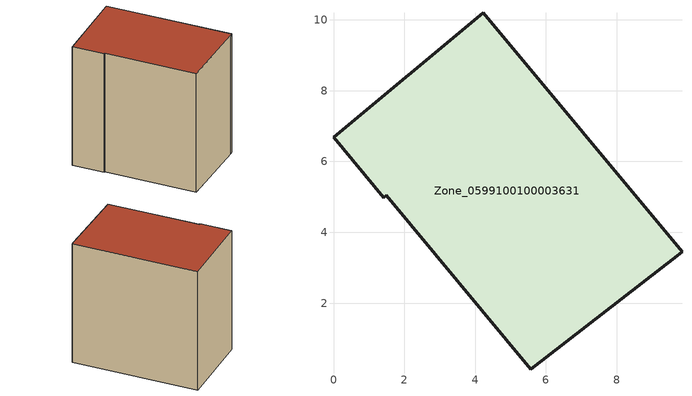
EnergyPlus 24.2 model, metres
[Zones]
Zone_0599100100003631
 floor ground (C_G): 9.71,3.35 5.58,0.13 1.49,5.04 1.42,4.98 0,6.69 4.23,10.2 9.84,3.46 z0
 wall outside (C_F): 4.23,10.2 0,6.69 1.42,4.98 1.49,5.04 5.58,0.13 9.71,3.35 9.84,3.46 4.23,10.2 z0:8.89
 roof outside (C_R): 5.58,0.13 9.71,3.35 9.84,3.46 4.23,10.2 0,6.69 1.42,4.98 1.49,5.04 z8.89
[BUILDING]
Pand.0599100100003631: North Axis=0; Terrain=City; Loads Convergence Tolerance Value=0.04; Temperature Convergence Tolerance Value=0.4; Solar Distribution=FullExterior; Maximum Number of Warmup Days=25; Minimum Number of Warmup Days=1
[Site:Location]
Rotterdam.The.Hague.AP_ZH_NLD Design_Conditions: Latitude=51.96; Longitude=4.45; Time Zone=1; Elevation=-4.5
[SITE:GROUNDTEMPERATURE:BUILDINGSURFACE]
18, 18, 18, 18, 18, 18, 18, 18, 18, 18, 18, 18
[MATERIAL] Thermal Absorptance=0.9; Solar Absorptance=0.7; Visible Absorptance=0.7
Name | Roughness | Thickness | Conductivity | Density | Specific Heat
G.TC.2015-2018 | MediumSmooth | 0.15 | 0.0428571 | 540 | 1210
F.TC.2015-2018 | Rough | 0.3 | 0.0666667 | 1920 | 840
R.TC.2015-2018 | MediumRough | 0.2 | 0.0333333 | 1500 | 1000
[CONSTRUCTION]
C_G: G.TC.2015-2018
C_F: F.TC.2015-2018
C_R: R.TC.2015-2018
[ZONE]
Zone_0599100100003631: Type=1; Multiplier=1; Ceiling Height=Autocalculate; Volume=Autocalculate; Floor Area=autocalculate; Part of Total Floor Area=Yes
[ZONEINFILTRATION:DESIGNFLOWRATE]
Infil_Zone_0599100100003631: Zone or ZoneList or Space or SpaceList=Zone_0599100100003631; Schedule=AlwaysOn; Design Flow Rate Calculation Method=Flow/Area; Flow Rate per Floor Area=0.0015; Constant Term Coefficient=1; Temperature Term Coefficient=0; Velocity Term Coefficient=0; Velocity Squared Term Coefficient=0
[HVACTEMPLATE:ZONE:IDEALLOADSAIRSYSTEM]
Zone_0599100100003631: Maximum Heating Supply Air Temperature=50; Minimum Cooling Supply Air Temperature=13; Maximum Heating Supply Air Humidity Ratio=0.0156; Minimum Cooling Supply Air Humidity Ratio=0.0077; Heating Limit=NoLimit; Cooling Limit=NoLimit; Dehumidification Control Type=ConstantSensibleHeatRatio; Cooling Sensible Heat Ratio=0.7; Dehumidification Setpoint=60; Humidification Control Type=None; Humidification Setpoint=30; Outdoor Air Method=None; Outdoor Air Flow Rate per Person=0.00944; Outdoor Air Flow Rate per Zone Floor Area=0; Outdoor Air Flow Rate per Zone=0; Demand Controlled Ventilation Type=None; Outdoor Air Economizer Type=NoEconomizer; Heat Recovery Type=None; Sensible Heat Recovery Effectiveness=0.7; Latent Heat Recovery Effectiveness=0.65
[ZONECONTROL:THERMOSTAT]
ThermostatControl_Zone_0599100100003631: Zone or ZoneList=Zone_0599100100003631; Control Type Schedule=DualSetpointControlType; Control 1=Thermostat_Zone_0599100100003631; Temperature Difference Between Cutout And Setpoint=0
[THERMOSTATSETPOINT:DUALSETPOINT]
Thermostat_Zone_0599100100003631: Heating Setpoint Temperature Schedule=HeatingSetpoint_Zone_0599100100003631; Cooling Setpoint Temperature Schedule=CoolingSetpoint_Zone_0599100100003631
[SCHEDULE:COMPACT]
HeatingSetpoint_Zone_0599100100003631: Through: 12/31, For: AllDays, Until: 24:00, 21
CoolingSetpoint_Zone_0599100100003631: Through: 12/31, For: AllDays, Until: 24:00, 24
DualSetpointControlType: Through: 12/31, For: AllDays, Until: 24:00, 4
AlwaysOn: Through: 12/31, For: AllDays, Until: 24:00, 1
